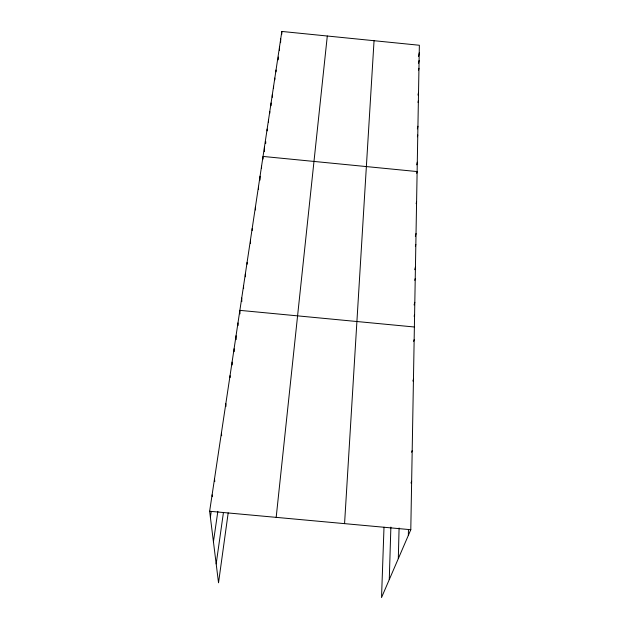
<?xml version="1.0" encoding="UTF-8"?>
<svg xmlns="http://www.w3.org/2000/svg" width="629" height="629" viewBox="0 0 629 629"><rect width="100%" height="100%" fill="white"/><g stroke="black" fill="none" stroke-linecap="round" stroke-linejoin="round"><path stroke-width="0.94" d="M258.527 189.235L258.543 186.31M260.044 180.106L260.06 176.183M261.546 167.998L261.562 166.221M263.008 159.113L263.032 156.432L417.121 171.56L416.736 173.305M264.377 151.66L264.432 147.17M265.729 143.459L265.752 141.659M267.121 130.895L267.152 129.087M268.449 122.065L268.481 120.249M269.755 113.377L269.786 111.553M384.005 527.188L381.528 597.55L410.792 529.712L419.362 45.257L281.839 31.45L209.638 511.259L218.53 582.8L228.185 512.894M271.028 105.735L271.075 102.991M408.347 535.373L408.457 529.618M272.286 97.314L272.349 94.562M273.552 88.091L273.591 86.252M274.787 79.914L274.826 78.075M275.997 71.863L276.037 70.016M278.262 59.826L278.34 57.035M398.306 558.646L399.085 528.014M279.473 50.265L279.575 46.538M280.605 42.67L280.715 38.943M281.761 34.249L281.839 31.45M389.265 579.608L390.876 527.086M344.566 523.635L374.051 40.712M276.178 517.36L327.3 36.018M216.179 563.891L223.421 512.651M213.435 541.781L217.846 511.377M210.385 517.235L211.234 511.526M418.513 56.492L419.229 52.828M418.552 63.254L419.087 60.51M418.592 70.126L418.953 68.302M417.971 95.097L418.529 92.384M418.01 102.456L418.379 100.648M417.357 128.89L417.923 126.217M417.389 136.784L417.774 135.007M416.705 164.829L417.286 162.203M416.146 203.639L416.595 201.736M415.344 236.3L416.028 233.501M415.376 246.316L415.832 244.469M414.739 269.707L415.439 266.987M414.763 280.345L415.234 278.553M414.094 304.963L414.81 302.329M414.118 316.285L414.597 314.547M413.662 341.374L414.149 339.684M412.891 381.056L413.45 379.24M411.602 452.243L412.192 450.6M410.965 483.025L411.649 481.248M209.638 511.259L410.792 529.712M414.377 327.001L239.869 310.356L239.971 313.895M212.107 494.897L212.303 496.658M214.513 478.881L214.788 481.602M221.439 432.831L221.667 435.763M225.827 403.684L226 406.365M230.041 375.694L230.135 377.549M232.085 362.115L232.211 364.938M234.09 348.796L234.208 351.666M236.056 335.737L236.197 339.613M237.982 322.921L238.069 325.547M241.725 298.02L241.819 301.606M243.549 285.912L243.612 288.632M245.341 274.032L245.389 276.784M247.095 262.372L247.118 264.219M250.507 239.665L250.546 243.431M252.174 228.618L252.182 230.513M255.413 207.09L255.413 209.984"/></g></svg>
